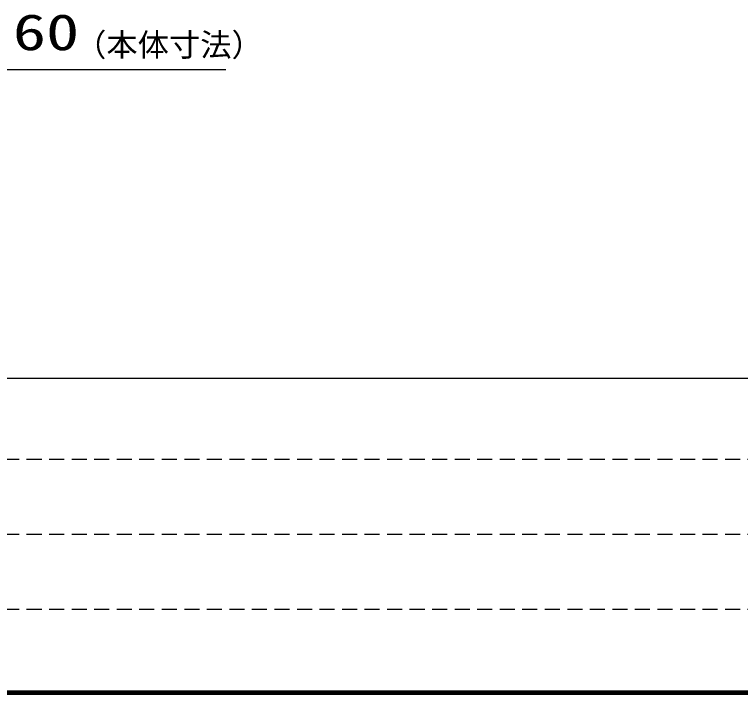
# Model space of a CAD drawing. Units: millimetres, scale not verified. Extents: x -9125 to 8193, y -6841 to 5236.
# Drawn here: x -3010 to -1270, y -6349 to -4719 of the extents above; entities that cross this region are included whole.
import ezdxf
from ezdxf.enums import TextEntityAlignment as Align

# ---------------------------------------------------------------- set-up
doc = ezdxf.new("R2010")
doc.units = ezdxf.units.MM
doc.header["$LTSCALE"] = 30
doc.linetypes.add('DASHED1', pattern=[1.8, 1.2, -0.6])
doc.layers.add('0-6_SUNPO', color=7, linetype='Continuous', lineweight=25)
doc.layers.add('0-7_07', color=7, linetype='Continuous', lineweight=25)
doc.styles.add('MS Gothic', font='')
doc.styles.add('ＭＳ ゴシック', font='')
doc.styles.get('MS Gothic').set_extended_font_data('MS Gothic')
doc.styles.get('ＭＳ ゴシック').set_extended_font_data('MS Gothic')

msp = doc.modelspace()

# ---------------------------------------------------------------- linework, layer by layer
at = {"layer": '0-6_SUNPO', "color": 4}
msp.add_line((-3076.44, -4850.33), (-2503.79, -4850.33), dxfattribs=at)
at = {"layer": '0-7_07'}
for p, q in [((-7984.92, -5590.13), (8185.08, -5590.13)), ((8193.48, -6348.53), (-7993.32, -6348.53)), ((8192.88, -6347.93), (-7992.72, -6347.93)), ((8192.28, -6347.33), (-7992.12, -6347.33)), ((8191.68, -6346.73), (-7991.52, -6346.73)), ((8191.08, -6346.13), (-7990.92, -6346.13)), ((8190.48, -6345.53), (-7990.32, -6345.53)), ((8189.88, -6344.93), (-7989.72, -6344.93)), ((8189.28, -6344.33), (-7989.12, -6344.33)), ((8188.68, -6343.73), (-7988.52, -6343.73)), ((8188.08, -6343.13), (-7987.92, -6343.13)), ((8187.48, -6342.53), (-7987.32, -6342.53)), ((8186.88, -6341.93), (-7986.72, -6341.93)), ((8186.28, -6341.33), (-7986.12, -6341.33)), ((8185.68, -6340.73), (-7985.52, -6340.73)), ((-7984.92, -6340.13), (8185.08, -6340.13))]:
    msp.add_line(p, q, dxfattribs=at)
at = {"layer": '0-7_07', "linetype": 'DASHED1'}
for p, q in [((25.08, -5785.13), (-7984.92, -5785.13)), ((25.08, -5965.13), (-7984.92, -5965.13)), ((25.08, -6145.13), (-7984.92, -6145.13))]:
    msp.add_line(p, q, dxfattribs=at)

# ---------------------------------------------------------------- texts
at = {"layer": '0-6_SUNPO', "color": 3, "style": 'ＭＳ ゴシック', "width": 1.35}
msp.add_text('60', height=86.59, dxfattribs=at).set_placement((-3013.98, -4830.12), align=Align.BOTTOM_LEFT)
at = {"layer": '0-6_SUNPO', "color": 4, "style": 'MS Gothic'}
msp.add_text('（本体寸法）', height=54.99, dxfattribs=at).set_placement((-2864.85, -4835.33), align=Align.BOTTOM_LEFT)

doc.saveas('drawing.dxf')
